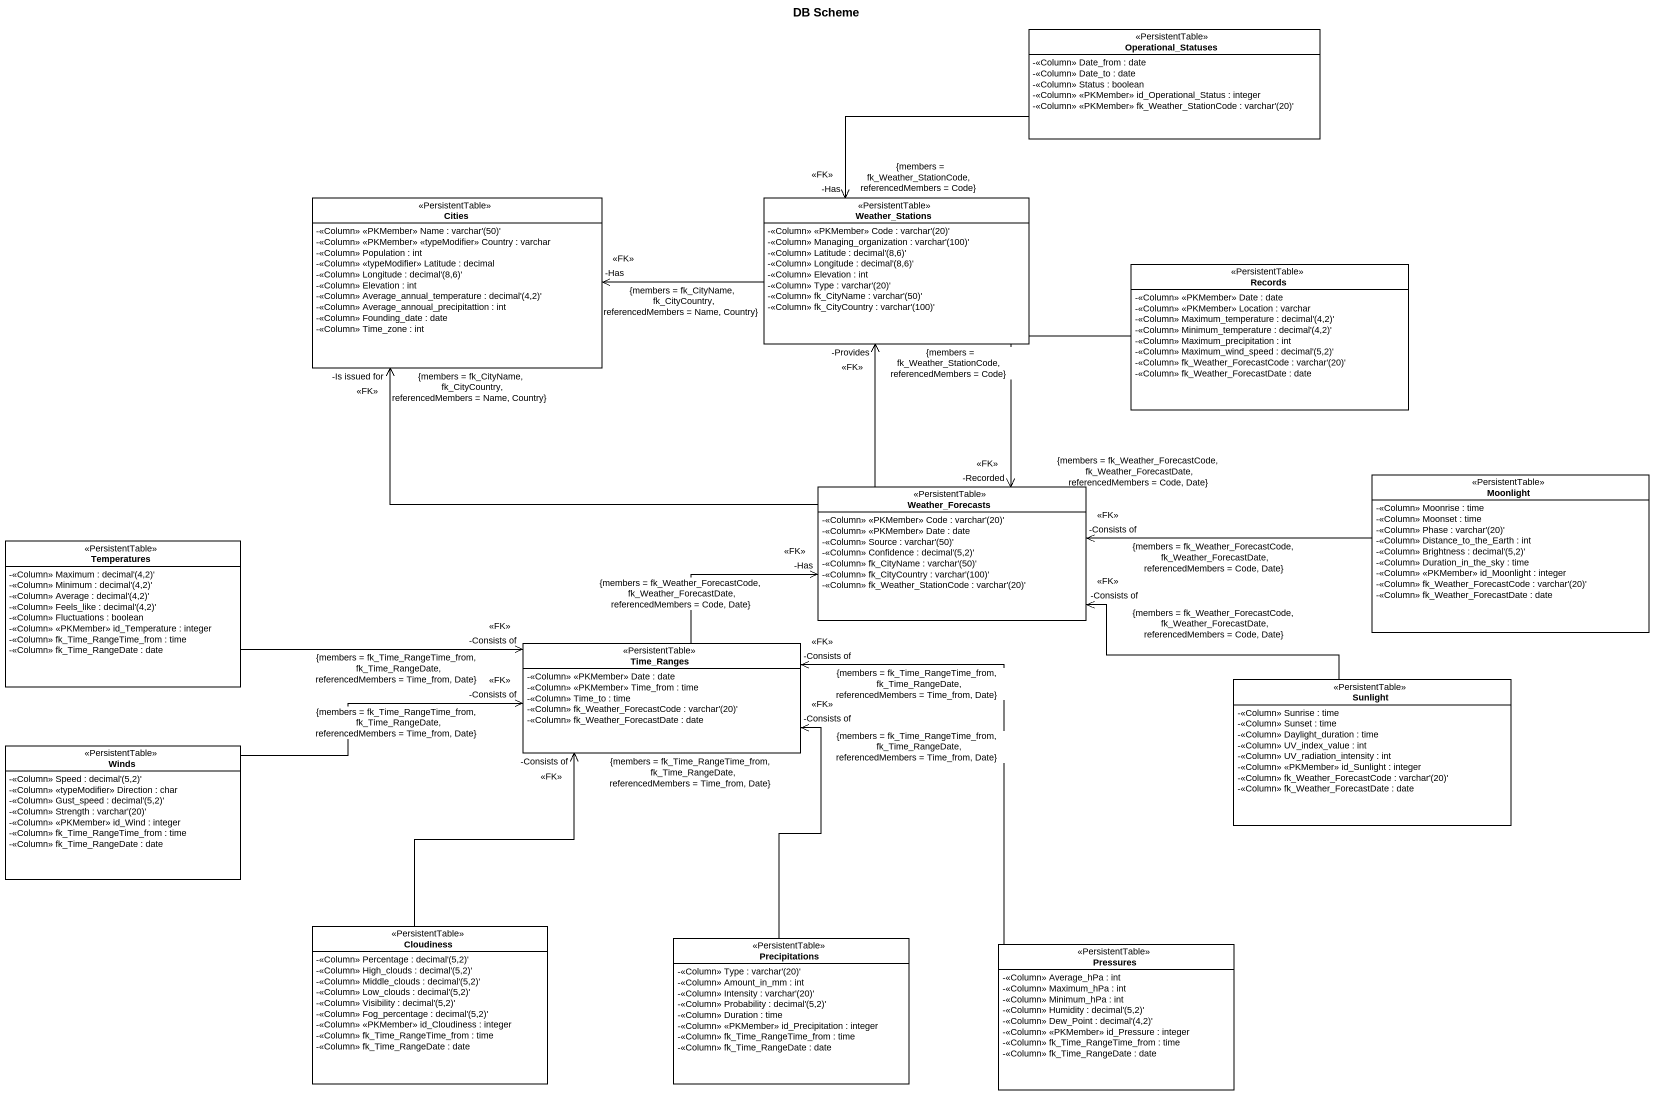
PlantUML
@startuml
title DB Scheme
hide circle
hide empty members
skinparam classAttributeIconSize 0
class Operational_Statuses <<PersistentTable>> {
  -<<Column>> Date_from : date
  -<<Column>> Date_to : date
  -<<Column>> Status : boolean
  -<<Column>> <<PKMember>> id_Operational_Status : integer
  {field} -<<Column>> <<PKMember>> fk_Weather_StationCode : varchar'(20)'
}
class Cities <<PersistentTable>> {
  {field} -<<Column>> <<PKMember>> Name : varchar'(50)'
  -<<Column>> <<PKMember>> <<typeModifier>> Country : varchar
  -<<Column>> Population : int
  -<<Column>> <<typeModifier>> Latitude : decimal
  {field} -<<Column>> Longitude : decimal'(8,6)'
  -<<Column>> Elevation : int
  {field} -<<Column>> Average_annual_temperature : decimal'(4,2)'
  -<<Column>> Average_annoual_precipitattion : int
  -<<Column>> Founding_date : date
  -<<Column>> Time_zone : int
}
class Weather_Stations <<PersistentTable>> {
  {field} -<<Column>> <<PKMember>> Code : varchar'(20)'
  {field} -<<Column>> Managing_organization : varchar'(100)'
  {field} -<<Column>> Latitude : decimal'(8,6)'
  {field} -<<Column>> Longitude : decimal'(8,6)'
  -<<Column>> Elevation : int
  {field} -<<Column>> Type : varchar'(20)'
  {field} -<<Column>> fk_CityName : varchar'(50)'
  {field} -<<Column>> fk_CityCountry : varchar'(100)'
}
class Records <<PersistentTable>> {
  -<<Column>> <<PKMember>> Date : date
  -<<Column>> <<PKMember>> Location : varchar
  {field} -<<Column>> Maximum_temperature : decimal'(4,2)'
  {field} -<<Column>> Minimum_temperature : decimal'(4,2)'
  -<<Column>> Maximum_precipitation : int
  {field} -<<Column>> Maximum_wind_speed : decimal'(5,2)'
  {field} -<<Column>> fk_Weather_ForecastCode : varchar'(20)'
  -<<Column>> fk_Weather_ForecastDate : date
}
class Weather_Forecasts <<PersistentTable>> {
  {field} -<<Column>> <<PKMember>> Code : varchar'(20)'
  -<<Column>> <<PKMember>> Date : date
  {field} -<<Column>> Source : varchar'(50)'
  {field} -<<Column>> Confidence : decimal'(5,2)'
  {field} -<<Column>> fk_CityName : varchar'(50)'
  {field} -<<Column>> fk_CityCountry : varchar'(100)'
  {field} -<<Column>> fk_Weather_StationCode : varchar'(20)'
}
class Moonlight <<PersistentTable>> {
  -<<Column>> Moonrise : time
  -<<Column>> Moonset : time
  {field} -<<Column>> Phase : varchar'(20)'
  -<<Column>> Distance_to_the_Earth : int
  {field} -<<Column>> Brightness : decimal'(5,2)'
  -<<Column>> Duration_in_the_sky : time
  -<<Column>> <<PKMember>> id_Moonlight : integer
  {field} -<<Column>> fk_Weather_ForecastCode : varchar'(20)'
  -<<Column>> fk_Weather_ForecastDate : date
}
class Temperatures <<PersistentTable>> {
  {field} -<<Column>> Maximum : decimal'(4,2)'
  {field} -<<Column>> Minimum : decimal'(4,2)'
  {field} -<<Column>> Average : decimal'(4,2)'
  {field} -<<Column>> Feels_like : decimal'(4,2)'
  -<<Column>> Fluctuations : boolean
  -<<Column>> <<PKMember>> id_Temperature : integer
  -<<Column>> fk_Time_RangeTime_from : time
  -<<Column>> fk_Time_RangeDate : date
}
class Time_Ranges <<PersistentTable>> {
  -<<Column>> <<PKMember>> Date : date
  -<<Column>> <<PKMember>> Time_from : time
  -<<Column>> Time_to : time
  {field} -<<Column>> fk_Weather_ForecastCode : varchar'(20)'
  -<<Column>> fk_Weather_ForecastDate : date
}
class Sunlight <<PersistentTable>> {
  -<<Column>> Sunrise : time
  -<<Column>> Sunset : time
  -<<Column>> Daylight_duration : time
  -<<Column>> UV_index_value : int
  -<<Column>> UV_radiation_intensity : int
  -<<Column>> <<PKMember>> id_Sunlight : integer
  {field} -<<Column>> fk_Weather_ForecastCode : varchar'(20)'
  -<<Column>> fk_Weather_ForecastDate : date
}
class Winds <<PersistentTable>> {
  {field} -<<Column>> Speed : decimal'(5,2)'
  -<<Column>> <<typeModifier>> Direction : char
  {field} -<<Column>> Gust_speed : decimal'(5,2)'
  {field} -<<Column>> Strength : varchar'(20)'
  -<<Column>> <<PKMember>> id_Wind : integer
  -<<Column>> fk_Time_RangeTime_from : time
  -<<Column>> fk_Time_RangeDate : date
}
class Cloudiness <<PersistentTable>> {
  {field} -<<Column>> Percentage : decimal'(5,2)'
  {field} -<<Column>> High_clouds : decimal'(5,2)'
  {field} -<<Column>> Middle_clouds : decimal'(5,2)'
  {field} -<<Column>> Low_clouds : decimal'(5,2)'
  {field} -<<Column>> Visibility : decimal'(5,2)'
  {field} -<<Column>> Fog_percentage : decimal'(5,2)'
  -<<Column>> <<PKMember>> id_Cloudiness : integer
  -<<Column>> fk_Time_RangeTime_from : time
  -<<Column>> fk_Time_RangeDate : date
}
class Precipitations <<PersistentTable>> {
  {field} -<<Column>> Type : varchar'(20)'
  -<<Column>> Amount_in_mm : int
  {field} -<<Column>> Intensity : varchar'(20)'
  {field} -<<Column>> Probability : decimal'(5,2)'
  -<<Column>> Duration : time
  -<<Column>> <<PKMember>> id_Precipitation : integer
  -<<Column>> fk_Time_RangeTime_from : time
  -<<Column>> fk_Time_RangeDate : date
}
class Pressures <<PersistentTable>> {
  -<<Column>> Average_hPa : int
  -<<Column>> Maximum_hPa : int
  -<<Column>> Minimum_hPa : int
  {field} -<<Column>> Humidity : decimal'(5,2)'
  {field} -<<Column>> Dew_Point : decimal'(4,2)'
  -<<Column>> <<PKMember>> id_Pressure : integer
  -<<Column>> fk_Time_RangeTime_from : time
  -<<Column>> fk_Time_RangeDate : date
}
Operational_Statuses --> "-Has\n<<FK>>\n{members = fk_Weather_StationCode, referencedMembers = Code}" Weather_Stations
Weather_Stations -left-> "-Has\n<<FK>>\n{members = fk_CityName, fk_CityCountry, referencedMembers = Name, Country}" Cities
Records --> "-Recorded\n<<FK>>\n{members = fk_Weather_ForecastCode, fk_Weather_ForecastDate, referencedMembers = Code, Date}" Weather_Forecasts
Weather_Forecasts -left-> "-Is issued for\n<<FK>>\n{members = fk_CityName, fk_CityCountry, referencedMembers = Name, Country}" Cities
Weather_Forecasts -up-> "-Provides\n<<FK>>\n{members = fk_Weather_StationCode, referencedMembers = Code}" Weather_Stations
Moonlight -left-> "-Consists of\n<<FK>>\n{members = fk_Weather_ForecastCode, fk_Weather_ForecastDate, referencedMembers = Code, Date}" Weather_Forecasts
Temperatures -right-> "-Consists of\n<<FK>>\n{members = fk_Time_RangeTime_from, fk_Time_RangeDate, referencedMembers = Time_from, Date}" Time_Ranges
Time_Ranges -right-> "-Has\n<<FK>>\n{members = fk_Weather_ForecastCode, fk_Weather_ForecastDate, referencedMembers = Code, Date}" Weather_Forecasts
Sunlight -left-> "-Consists of\n<<FK>>\n{members = fk_Weather_ForecastCode, fk_Weather_ForecastDate, referencedMembers = Code, Date}" Weather_Forecasts
Winds -right-> "-Consists of\n<<FK>>\n{members = fk_Time_RangeTime_from, fk_Time_RangeDate, referencedMembers = Time_from, Date}" Time_Ranges
Cloudiness -up-> "-Consists of\n<<FK>>\n{members = fk_Time_RangeTime_from, fk_Time_RangeDate, referencedMembers = Time_from, Date}" Time_Ranges
Precipitations -up-> "-Consists of\n<<FK>>\n{members = fk_Time_RangeTime_from, fk_Time_RangeDate, referencedMembers = Time_from, Date}" Time_Ranges
Pressures -up-> "-Consists of\n<<FK>>\n{members = fk_Time_RangeTime_from, fk_Time_RangeDate, referencedMembers = Time_from, Date}" Time_Ranges
@enduml
